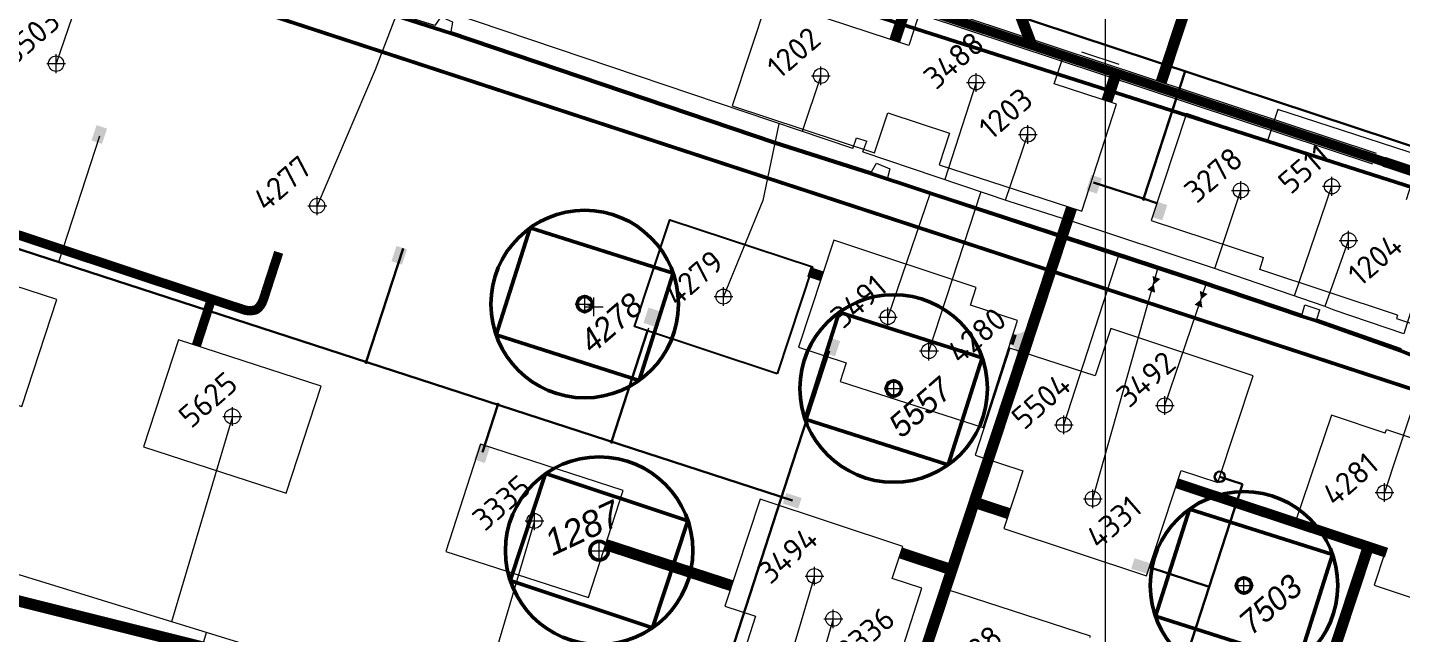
# Model space of a CAD drawing. Header units: millimetres. Extents: x 519 to 9564855, y -810 to 5021775.
# Drawn here: x 9538425 to 9539158, y 4998282 to 4998605 of the extents above; entities that cross this region are included whole.
import ezdxf
from ezdxf.enums import TextEntityAlignment as Align

# ---------------------------------------------------------------- set-up
doc = ezdxf.new("R2010")
doc.units = ezdxf.units.MM
doc.header["$LTSCALE"] = 2
doc.header["$MEASUREMENT"] = 0
doc.header["$PDMODE"] = 2
doc.header["$PDSIZE"] = 5
doc.linetypes.add('1', pattern=[0])
for name, color, linetype in [('164 скв. на 2011 год (измененные)', 121, 'Continuous'), ('Existing roads', 41, 'Continuous'), ('Future Roads', 44, 'Continuous'), ('GRID_PULKOVO', 7, 'Continuous'), ('Injection lines', 164, 'Continuous'), ('OilColl&Flowlines', 3, 'Continuous'), ('ROAD_GROUND', 9, 'Continuous'), ('Stage 9.Frame&Text', 7, 'Continuous'), ('Stage8 wlls text', 7, 'Continuous'), ('Скважины 2019г.', 241, 'Continuous'), ('Скважины на 2013 год.', 21, '1'), ('Скважины на 2021 год', 7, 'Continuous')]:
    doc.layers.add(name, color=color, linetype=linetype)
for name, color, linetype, lineweight in [('200 скв. на 2010 год', 61, 'Continuous', 0), ('WELLS(drilled after 2000y)', 6, 'Continuous', 40), ('Скважины на 2022 год', 60, 'Continuous', 13), ('Скважины на 2026', 222, 'Continuous', 50), ('Скважины на 2026 доп.', 222, 'Continuous', 50), ('ТХ_Проект. НГ', 244, 'g_122_n', 50), ('ТХ_Сущ. НГ', 244, 'g_122_n', 5), ('Электро', 1, 'Continuous', 30), ('Электроснаб', 1, 'Continuous', 18), ('Электроснабжене', 1, 'Continuous', 18)]:
    doc.layers.add(name, color=color, linetype=linetype, lineweight=lineweight)
doc.styles.add('Elect', font='isocpeur.ttf')
doc.styles.add('Line_GUGK', font='')
doc.styles.get("Standard").update_dxf_attribs({"font": 'isocpeur.ttf', "width": 0.5})
doc.styles.get('Line_GUGK').set_extended_font_data('Bm431', italic=True)
doc.linetypes.add('g_122_n', pattern='A,2,-2,3,-0.6,["Н",Line_GUGK,S=2,R=0,X=0,Y=-1],-3,3,-2,8,-2,8,-2,6', length=41.6)

# ---------------------------------------------------------------- blocks, each defined once
blk = doc.blocks.new('92051501$0$WELLPAD')
at = {"flags": 128}
blk.add_lwpolyline([(40, -30), (-40, -30), (-40, 30), (40, 30)], close=True, dxfattribs=at)

msp = doc.modelspace()

# ---------------------------------------------------------------- hatches: boundary and pattern name
at = {"layer": 'Future Roads', "lineweight": 0}
msp.add_hatch(color=256, dxfattribs=at).paths.add_polyline_path([(9538959.60773, 4998447.27926, -0.406846034), (9538950.3117, 4998442.45776), (9538948.4254, 4998436.75695, -0.406846034), (9538953.01095, 4998427.34229)])
at = {"layer": 'Электро', "ltscale": 0.5}
for points in [[(9538989.92088, 4998518.70004), (9538995.54325, 4998516.87398), (9538998.20539, 4998525.07062), (9538992.58301, 4998526.89668)], [(9539033.07168, 4998510.8589), (9539027.43955, 4998512.65467), (9539024.82158, 4998504.44381), (9539030.4537, 4998502.64805)]]:
    msp.add_hatch(color=256, dxfattribs=at).paths.add_polyline_path(points)
at = {"layer": 'Электро'}
for points in [[(9538619.32056, 4998480.86867), (9538624.93279, 4998479.01169), (9538627.64002, 4998487.19354), (9538622.02779, 4998489.05053)], [(9538753.70476, 4998448.00175), (9538759.30691, 4998446.11458), (9538762.05815, 4998454.28174), (9538756.45599, 4998456.16892)], [(9538850.29989, 4998431.95297), (9538855.91212, 4998430.09599), (9538858.61935, 4998438.27784), (9538853.00712, 4998440.13483)], [(9538829.87139, 4998357.2731), (9538828.07563, 4998351.64098), (9538836.28648, 4998349.023), (9538838.08224, 4998354.65512)], [(9539015.63871, 4998322.51034), (9539013.84294, 4998316.87822), (9539022.0538, 4998314.26024), (9539023.84956, 4998319.89236)]]:
    msp.add_hatch(color=256, dxfattribs=at).paths.add_polyline_path(points)
at = {"layer": 'Электро', "ltscale": 25}
msp.add_hatch(color=256, dxfattribs=at).paths.add_polyline_path([(9538663.50749, 4998375.10871), (9538669.12986, 4998373.28265), (9538671.792, 4998381.47929), (9538666.16962, 4998383.30535)])
at = {"layer": 'Электроснаб', "lineweight": 0, "ltscale": 0.5}
for points in [[(9538989.92088, 4998518.70004), (9538995.54325, 4998516.87398), (9538998.20539, 4998525.07062), (9538992.58301, 4998526.89668)], [(9539033.07168, 4998510.8589), (9539027.43955, 4998512.65467), (9539024.82158, 4998504.44381), (9539030.4537, 4998502.64805)]]:
    msp.add_hatch(color=1, dxfattribs=at).paths.add_polyline_path(points)
at = {"layer": 'Электроснаб', "lineweight": 0}
for points in [[(9538619.32056, 4998480.86867), (9538624.93279, 4998479.01169), (9538627.64002, 4998487.19354), (9538622.02779, 4998489.05053)], [(9538753.70476, 4998448.00175), (9538759.30691, 4998446.11458), (9538762.05815, 4998454.28174), (9538756.45599, 4998456.16892)], [(9538850.29989, 4998431.95297), (9538855.91212, 4998430.09599), (9538858.61935, 4998438.27784), (9538853.00712, 4998440.13483)], [(9538829.87139, 4998357.2731), (9538828.07563, 4998351.64098), (9538836.28648, 4998349.023), (9538838.08224, 4998354.65512)], [(9539015.63871, 4998322.51034), (9539013.84294, 4998316.87822), (9539022.0538, 4998314.26024), (9539023.84956, 4998319.89236)]]:
    msp.add_hatch(color=1, dxfattribs=at).paths.add_polyline_path(points)
at = {"layer": 'Электроснаб', "lineweight": 0, "ltscale": 25}
msp.add_hatch(color=1, dxfattribs=at).paths.add_polyline_path([(9538663.50749, 4998375.10871), (9538669.12986, 4998373.28265), (9538671.792, 4998381.47929), (9538666.16962, 4998383.30535)])
at = {"layer": 'Электроснабжене', "lineweight": 0}
for points in [[(9538459.35275, 4998545.24461), (9538464.96498, 4998543.38763), (9538467.67221, 4998551.56949), (9538462.05998, 4998553.42647)], [(9538619.32056, 4998480.86867), (9538624.93279, 4998479.01169), (9538627.64002, 4998487.19354), (9538622.02779, 4998489.05053)], [(9538753.70476, 4998448.00175), (9538759.30691, 4998446.11458), (9538762.05815, 4998454.28174), (9538756.45599, 4998456.16892)], [(9538850.29989, 4998431.95297), (9538855.91212, 4998430.09599), (9538858.61935, 4998438.27784), (9538853.00712, 4998440.13483)], [(9538829.87139, 4998357.2731), (9538828.07563, 4998351.64098), (9538836.28648, 4998349.023), (9538838.08224, 4998354.65512)], [(9539015.63871, 4998322.51034), (9539013.84294, 4998316.87822), (9539022.0538, 4998314.26024), (9539023.84956, 4998319.89236)]]:
    msp.add_hatch(color=1, dxfattribs=at).paths.add_polyline_path(points)
at = {"layer": 'Электроснабжене', "lineweight": 0, "ltscale": 0.5}
for points in [[(9538989.92088, 4998518.70004), (9538995.54325, 4998516.87398), (9538998.20539, 4998525.07062), (9538992.58301, 4998526.89668)], [(9539033.07168, 4998510.8589), (9539027.43955, 4998512.65467), (9539024.82158, 4998504.44381), (9539030.4537, 4998502.64805)]]:
    msp.add_hatch(color=1, dxfattribs=at).paths.add_polyline_path(points)
at = {"layer": 'Электроснабжене', "lineweight": 0, "ltscale": 25}
msp.add_hatch(color=1, dxfattribs=at).paths.add_polyline_path([(9538663.50749, 4998375.10871), (9538669.12986, 4998373.28265), (9538671.792, 4998381.47929), (9538666.16962, 4998383.30535)])

# ---------------------------------------------------------------- linework, layer by layer
at = {"color": 3, "linetype": 'ByBlock', "lineweight": 0, "ltscale": 80}
msp.add_lwpolyline([(9539031.8, 4998404), (9539054.2276, 4998469.64155)], dxfattribs=at)
at = {"layer": '164 скв. на 2011 год (измененные)', "color": 0, "linetype": 'ByBlock', "lineweight": 0}
for points in [[(9538972.71547, 4998575.39258), (9538978.21798, 4998592.02241), (9538902.23745, 4998617.16299), (9538895.17992, 4998595.83353)], [(9538884.02008, 4998559.96647), (9538916.87767, 4998549.09193)], [(9539086.56843, 4998545.10563), (9539086.56843, 4998545.10563), (9539043.43745, 4998559.56299), (9539024.58202, 4998502.5776), (9539084.46219, 4998482.76433)], [(9538928.1418, 4998457.38172), (9538931.21798, 4998466.92241), (9538855.23745, 4998492.06299), (9538836.38202, 4998435.0776), (9538861.92177, 4998426.62696)], [(9539155.90195, 4998452.15118), (9539155.28202, 4998450.2776), (9539224.10671, 4998427.50297)], [(9539040.54429, 4998369.29525), (9539060.06255, 4998362.83702), (9539078.91798, 4998419.82241), (9539002.93745, 4998444.96299), (9538994.7219, 4998419.6781)], [(9538886.32866, 4998311.62799), (9538892.01798, 4998328.82241), (9538816.03745, 4998353.96299), (9538797.18202, 4998296.9776), (9538813.42476, 4998291.60573)]]:
    msp.add_lwpolyline(points, dxfattribs=at)
for centre in [(9538931.1, 4998576.2), (9539072.3, 4998518.6), (9538884.1, 4998451.1), (9539031.8, 4998404), (9538844.9, 4998313)]:
    msp.add_circle(centre, 4, dxfattribs=at)
for p in [(9538931.1, 4998576.2), (9539072.3, 4998518.6), (9538884.1, 4998451.1), (9539031.8, 4998404), (9538844.9, 4998313)]:
    msp.add_point(p, dxfattribs=at)
at = {"layer": '200 скв. на 2010 год', "color": 0, "linetype": 'ByBlock', "lineweight": 0}
msp.add_lwpolyline([(9539149.2802, 4998389.17662), (9539149.93745, 4998391.16299), (9539225.2759, 4998366.1015), (9539218.7456, 4998346.36547)], dxfattribs=at)
at = {"layer": 'Existing roads', "lineweight": 0}
msp.add_line((9538987.26433, 4998592.54338), (9539007.20356, 4998585.94585), dxfattribs=at)
at = {"layer": 'Existing roads', "linetype": 'ByBlock', "lineweight": 0, "const_width": 6, "flags": 128}
for points in [[(9538881.04059, 4998805.99712), (9538960.82647, 4998595.94366)], [(9539029.92386, 4998576.54522), (9539067.57049, 4998690.32186)], [(9538893.30819, 4998615.11473), (9538887.74231, 4998598.2945)], [(9539005.82392, 4998581.15084), (9539000.83886, 4998566.08486)], [(9538981.99053, 4998509.12096), (9538868.95323, 4998167.49661)], [(9538948.62699, 4998346.27129), (9538930.13147, 4998352.39112)], [(9538800.7843, 4998307.86449), (9538733.55393, 4998329.76649)], [(9538918.04845, 4998316.36471), (9538890.87137, 4998325.35711)]]:
    msp.add_lwpolyline(points, dxfattribs=at)
at = {"layer": 'Existing roads', "lineweight": 0, "const_width": 5}
msp.add_lwpolyline([(9538118.59605, 4998421.46436), (9538168.06213, 4998569.81602, -0.223292064), (9538173.30212, 4998575.31571, -0.187242698), (9538177.05759, 4998575.31571), (9538238.60759, 4998555.15593), (9538540.45232, 4998455.03592, 0.142590912), (9538546.38359, 4998454.81635, 0.125501247), (9538548.02941, 4998455.70686, 0.122631758), (9538550.87536, 4998460.04042, 0.009857934), (9538552.60797, 4998465.31595), (9538559.20229, 4998485.60325)], format="xyb", dxfattribs=at)
at = {"layer": 'Existing roads', "lineweight": 0, "flags": 128}
for points, const_width in [([(9539143.4794, 4998535.60314), (9539148.60604, 4998533.90683)], 5), ([(9539148.60604, 4998533.90683), (9540167.94326, 4998196.62661)], 5.4), ([(9539038.27992, 4998362.45183), (9539150.00932, 4998325.48014)], 5.4)]:
    msp.add_lwpolyline(points, dxfattribs=dict(at, const_width=const_width))
at = {"layer": 'Existing roads', "lineweight": 0, "const_width": 5}
msp.add_lwpolyline([(9538523.35901, 4998460.70566), (9538515.29405, 4998435.88426)], dxfattribs=at)
at = {"layer": 'Existing roads', "linetype": 'ByBlock', "lineweight": 0, "ltscale": 80, "const_width": 6}
msp.add_lwpolyline([(9539111.85872, 4998242.6298), (9539140.33368, 4998328.68185)], dxfattribs=at)
at = {"layer": 'Existing roads', "linetype": 'ByBlock', "lineweight": 0, "const_width": 6, "flags": 128}
msp.add_lwpolyline([(9538814.77081, 4998183.77422, 0.128023074), (9538735.99224, 4998172.42282, -0.351002658), (9538662.32502, 4998192.78339, 0.341592536), (9538605.24258, 4998253.48096), (9538366.14999, 4998313.31333)], format="xyb", dxfattribs=at)
at = {"layer": 'Future Roads', "lineweight": 0, "const_width": 5.4, "elevation": 0.00005}
for points in [[(9538841.89575, 4998475.19951), (9538848.77037, 4998472.92467)], [(9538950.41689, 4998439.28944), (9538951.94446, 4998438.78396)]]:
    msp.add_lwpolyline(points, dxfattribs=at)
at = {"layer": 'GRID_PULKOVO', "lineweight": 0}
msp.add_line((9539000, 5010000), (9539000, 4992000), dxfattribs=at)
at = {"layer": 'Injection lines', "lineweight": 0, "const_width": 2}
msp.add_lwpolyline([(9539462.79, 4998314.73), (9538003.15109, 4998792.58581)], dxfattribs=at)
at = {"layer": 'OilColl&Flowlines', "lineweight": 0}
msp.add_line((9538993.4, 4998354.2), (9539028.36493, 4998478.14796, -21.5195), dxfattribs=at)
at = {"layer": 'OilColl&Flowlines', "linetype": 'ByBlock', "lineweight": 0}
msp.add_line((9538943.68448, 4998153.04058), (9538121.14656, 4998405.65024), dxfattribs=at)
at = {"layer": 'OilColl&Flowlines', "color": 3, "linetype": 'ByBlock', "lineweight": 0, "ltscale": 5}
msp.add_line((9538844.9, 4998313), (9538811.91683, 4998201.43336), dxfattribs=at)
at = {"layer": 'OilColl&Flowlines', "lineweight": 0}
for points in [[(9539026.64719, 4998464.06857), (9539022.42329, 4998465.67734), (9539025.92847, 4998468.53096)], [(9539029.43365, 4998471.38458), (9539025.92847, 4998468.53096), (9539025.20975, 4998472.99335)], [(9539051.85597, 4998456.08653), (9539047.63207, 4998457.6953), (9539051.13726, 4998460.54892)], [(9539054.64244, 4998463.40254), (9539051.13726, 4998460.54892), (9539050.41854, 4998465.01131)]]:
    msp.add_solid(points, dxfattribs=at)
at = {"layer": 'ROAD_GROUND', "color": 8, "lineweight": 0, "const_width": 5}
msp.add_lwpolyline([(9535200.39148, 4999770.59044), (9535654.4447, 4999622.8796), (9535702.14679, 4999615.17926), (9535756.46987, 4999597.40633), (9536146.05351, 4999472.41159), (9536838.69867, 4999252.09722), (9536945.55393, 4999213.74917), (9537005.97796, 4999201.14415), (9537144.17183, 4999148.99552), (9537222.40936, 4999107.68132), (9537310.97232, 4999086.06124), (9537409.31387, 4999087.76023), (9537579.61041, 4999053.05906), (9539143.4794, 4998535.60314)], dxfattribs=at)
at = {"layer": 'ROAD_GROUND', "color": 253, "lineweight": 0}
for points in [[(9535204.88231, 4999766.11051), (9535653.737, 4999619.955), (9535701.437, 4999612.255), (9535755.537, 4999594.555), (9536145.137, 4999469.555), (9536837.737, 4999249.255), (9536944.737, 4999210.855), (9537005.137, 4999198.255), (9537142.937, 4999146.255), (9537221.337, 4999104.855), (9537310.637, 4999083.055), (9537409.037, 4999084.755), (9537578.837, 4999050.155), (9539142.537, 4998532.755)], [(9535206.74002, 4999771.81568), (9535655.1524, 4999625.80419), (9535702.85658, 4999618.10352), (9535757.38638, 4999600.2629), (9536146.96285, 4999475.27045), (9536839.66034, 4999254.93944), (9536946.37086, 4999216.64333), (9537006.81892, 4999204.0333), (9537145.40667, 4999151.73604), (9537223.48172, 4999110.50763), (9537311.30764, 4999089.06749), (9537409.59075, 4999090.76547), (9537580.38382, 4999055.96311), (9539144.42179, 4998538.45128)]]:
    msp.add_lwpolyline(points, dxfattribs=at)
at = {"layer": 'Stage 9.Frame&Text', "color": 0, "linetype": 'ByBlock', "lineweight": 0}
msp.add_circle((9538796.4, 4998462), 4, dxfattribs=at)
msp.add_point((9538796.4, 4998462), dxfattribs=at)
at = {"layer": 'Stage8 wlls text', "color": 0, "linetype": 'ByBlock', "lineweight": 0}
msp.add_lwpolyline([(9539149.25952, 4998325.84072), (9539143.38202, 4998308.0776), (9539219.36254, 4998282.93702), (9539238.21798, 4998339.92241), (9539218.7456, 4998346.36547)], dxfattribs=at)
at = {"layer": 'WELLS(drilled after 2000y)', "color": 0, "lineweight": 0}
msp.add_line((9539082.38202, 4998476.4776), (9539084.46219, 4998482.76433), dxfattribs=at)
at = {"layer": 'WELLS(drilled after 2000y)', "color": 0, "linetype": 'ByBlock', "lineweight": 0}
msp.add_line((9539155.90195, 4998452.15118), (9539082.38202, 4998476.4776), dxfattribs=at)
for points in [[(9538895.17992, 4998595.83353), (9538819.83745, 4998620.76299), (9538800.98202, 4998563.7776), (9538876.96254, 4998538.63702), (9538884.02008, 4998559.96647)], [(9538956.01825, 4998369.16594), (9538945.98202, 4998338.2776), (9539021.96254, 4998313.13702), (9539040.54429, 4998369.29525)]]:
    msp.add_lwpolyline(points, dxfattribs=at)
for centre in [(9538848.4, 4998579.7), (9538579.8, 4998510.4), (9539129.8, 4998492), (9538993.4, 4998354.2)]:
    msp.add_circle(centre, 4, dxfattribs=at)
for p in [(9538848.4, 4998579.7), (9539129.8, 4998492), (9538993.4, 4998354.2)]:
    msp.add_point(p, dxfattribs=at)
at = {"layer": 'WELLS(drilled after 2000y)', "color": 0, "linetype": 'ByBlock', "lineweight": 0, "ltscale": 80}
msp.add_point((9538579.8, 4998510.4), dxfattribs=at)
at = {"layer": 'Скважины 2019г.', "color": 0, "linetype": 'ByBlock', "lineweight": 0}
msp.add_lwpolyline([(9539149.2802, 4998389.17662), (9539120.72804, 4998398.8395), (9539101.49393, 4998342.00598), (9539149.25952, 4998325.84072)], dxfattribs=at)
msp.add_circle((9539149, 4998357.6), 4, dxfattribs=at)
msp.add_point((9539149, 4998357.6), dxfattribs=at)
at = {"layer": 'Скважины на 2013 год.', "color": 3, "linetype": 'ByBlock', "lineweight": 0, "ltscale": 5}
for p, q in [((9538695.6, 4998342.4), (9538666.62386, 4998244.38726)), ((9538855, 4998290.2), (9538827.40377, 4998196.85486))]:
    msp.add_line(p, q, dxfattribs=at)
at = {"layer": 'Скважины на 2013 год.', "color": 0, "linetype": 'ByBlock', "lineweight": 0}
for points in [[(9538916.87767, 4998549.09193), (9538911.40309, 4998532.18266), (9538987.51178, 4998507.53582), (9539005.99691, 4998564.61734), (9538972.71547, 4998575.39258)], [(9538861.92177, 4998426.62696), (9538858.72384, 4998416.72228), (9538934.86394, 4998392.17264), (9538953.27616, 4998449.27772), (9538928.1418, 4998457.38172)], [(9538813.42476, 4998291.60573), (9538807.72772, 4998273.91099), (9538883.87369, 4998249.37954), (9538902.27228, 4998306.48901), (9538886.32866, 4998311.62799)]]:
    msp.add_lwpolyline(points, dxfattribs=at)
msp.add_lwpolyline([(9538648.30309, 4998326.18266), (9538724.41178, 4998301.53582), (9538742.89691, 4998358.61734), (9538666.78822, 4998383.26418)], close=True, dxfattribs=at)
for centre in [(9538958.7, 4998548.4), (9538906, 4998433), (9538695.6, 4998342.4), (9538855, 4998290.2)]:
    msp.add_circle(centre, 4, dxfattribs=at)
for p in [(9538958.7, 4998548.4), (9538906, 4998433), (9538695.6, 4998342.4), (9538855, 4998290.2)]:
    msp.add_point(p, dxfattribs=at)
at = {"layer": 'Скважины на 2021 год', "color": 3, "linetype": 'ByBlock', "lineweight": 0, "ltscale": 50}
for p, q in [((9538534.5, 4998398.1), (9538502.09842, 4998288.6561)), ((9538508.4, 4998241.2), (9538520.69325, 4998282.94544))]:
    msp.add_line(p, q, dxfattribs=at)
at = {"layer": 'Скважины на 2021 год', "lineweight": 0}
for points in [[(9538346.18723, 4998428.12898), (9538422.27175, 4998403.40762), (9538440.81277, 4998460.47102), (9538364.72825, 4998485.19238)], [(9538487.18723, 4998381.92898), (9538563.27175, 4998357.20762), (9538581.81277, 4998414.27102), (9538505.72825, 4998438.99238)]]:
    msp.add_lwpolyline(points, close=True, dxfattribs=at)
for centre in [(9538440.5, 4998586.2), (9538534.5, 4998398.1)]:
    msp.add_circle(centre, 4.1, dxfattribs=at)
at = {"layer": 'Скважины на 2021 год', "lineweight": 0, "ltscale": 50}
msp.add_point((9538440.5, 4998586.2), dxfattribs=at)
at = {"layer": 'Скважины на 2021 год', "lineweight": 0}
msp.add_point((9538534.5, 4998398.1), dxfattribs=at)
at = {"layer": 'Скважины на 2022 год', "color": 0, "linetype": 'ByBlock', "lineweight": 0}
for points in [[(9539160.65308, 4998513.70467), (9539168.21277, 4998536.97102), (9539092.12825, 4998561.69238), (9539086.56843, 4998545.10563)], [(9538994.7219, 4998419.6781), (9538949.12825, 4998434.49238), (9538930.58723, 4998377.42898), (9538956.01825, 4998369.16594)], [(9538991.85309, 4998280.17181), (9538992.11277, 4998280.97102), (9538916.02825, 4998305.69238), (9538897.48723, 4998248.62898), (9538926.67036, 4998239.14681)]]:
    msp.add_lwpolyline(points, dxfattribs=at)
for centre in [(9539120.9, 4998520.8), (9538977.9, 4998393.6)]:
    msp.add_circle(centre, 4, dxfattribs=at)
for p in [(9539120.9, 4998520.8), (9538977.9, 4998393.6)]:
    msp.add_point(p, dxfattribs=at)
at = {"layer": 'Скважины на 2026'}
msp.add_line((9536427.64777, 4999394.69832), (9542059.39265, 4997594.73601), dxfattribs=at)
at = {"layer": 'Скважины на 2026', "lineweight": 0}
msp.add_line((9538727.2, 4998456.6), (9538722.4, 4998458.01), dxfattribs=at)
at = {"layer": 'Скважины на 2026', "linetype": 'ByBlock', "ltscale": 50}
for points in [[(9538675.17913, 4998441.57257), (9538751.40178, 4998417.28044), (9538769.62087, 4998474.44743), (9538693.39822, 4998498.73956)], [(9538839.97913, 4998396.56257), (9538916.20178, 4998372.27044), (9538934.42087, 4998429.43743), (9538858.19822, 4998453.72956)], [(9539026.77913, 4998291.56257), (9539103.00178, 4998267.27044), (9539121.22087, 4998324.43743), (9539044.99822, 4998348.72956)]]:
    msp.add_lwpolyline(points, close=True, dxfattribs=at)
for centre in [(9538722.4, 4998458.01), (9538887.2, 4998413), (9539074, 4998308)]:
    msp.add_circle(centre, 50, dxfattribs=at)
at = {"layer": 'Скважины на 2026', "linetype": 'ByBlock'}
for centre in [(9538722.4, 4998458.01), (9538887.2, 4998413), (9539074, 4998308)]:
    msp.add_circle(centre, 4, dxfattribs=at)
at = {"layer": 'Скважины на 2026', "linetype": 'ByBlock', "lineweight": 0}
for p in [(9538722.4, 4998458.01), (9538727.2, 4998456.6), (9538887.2, 4998413), (9539074, 4998308)]:
    msp.add_point(p, dxfattribs=at)
at = {"layer": 'Скважины на 2026 доп.'}
msp.add_lwpolyline([(9538701.5763, 4998367.638), (9538682.61594, 4998310.71257), (9538758.51652, 4998285.43209), (9538777.47688, 4998342.35752)], close=True, dxfattribs=at)
for radius in [50, 4.96016]:
    msp.add_circle((9538730.1, 4998326.5), radius, dxfattribs=at)
at = {"layer": 'Скважины на 2026 доп.', "lineweight": 0}
msp.add_point((9538730.1, 4998326.5), dxfattribs=at)
at = {"layer": 'ТХ_Проект. НГ', "color": 3, "linetype": 'ByBlock', "ltscale": 0.3}
for p, q in [((9538466.19779, 4998661.68693, -22.4853), (9538650.9063, 4998602.44117, -21.8667)), ((9538650.9063, 4998602.44117, -21.8667), (9538823.6505, 4998543.90737, -21.8667)), ((9538823.6505, 4998543.90737, -21.8667), (9538875.0787, 4998527.58587, -21.8667)), ((9538875.0787, 4998527.58587, -21.8667), (9538978.5636, 4998493.41737, -21.8667))]:
    msp.add_line(p, q, dxfattribs=at)
at = {"layer": 'ТХ_Проект. НГ', "color": 3, "linetype": 'ByBlock', "lineweight": 0, "ltscale": 5}
msp.add_line((9539100.90911, 4998462.43908, -21.7634), (9539120.9, 4998520.8), dxfattribs=at)
at = {"layer": 'ТХ_Проект. НГ', "color": 3, "linetype": 'ByBlock', "lineweight": 0, "ltscale": 0.3}
msp.add_line((9538977.9, 4998393.6), (9539007.28001, 4998484.00595, -3.40962), dxfattribs=at)
at = {"layer": 'ТХ_Проект. НГ', "color": 3, "linetype": 'ByBlock', "ltscale": 0.3, "elevation": -22.5195}
for points in [[(9539104.7502, 4998451.57997), (9539050.5119, 4998469.83727), (9538978.5636, 4998493.41737)], [(9539157.7418, 4998433.16887), (9539112.6334, 4998449.00937), (9539104.7502, 4998451.57997)], [(9539157.7418, 4998433.16887), (9539172.7597, 4998427.01767), (9539277.8477, 4998391.30657), (9539306.7521, 4998381.67441)]]:
    msp.add_lwpolyline(points, dxfattribs=at)
at = {"layer": 'ТХ_Сущ. НГ', "color": 3, "linetype": 'ByBlock', "lineweight": 13, "ltscale": 0.3}
for points, elevation in [([(9538651.2123, 4998603.3932), (9538652.1132, 4998608.2325), (9538645.6288, 4998611.1904), (9538642.4465, 4998606.5193), (9538587.5045, 4998623.824), (9538466.4847, 4998662.6454), (9538466.0403, 4998661.1608), (9538440.5, 4998586.2)], -21.8667), ([(9538625.6649, 4998621.9242), (9538610.6825, 4998582.9208), (9538579.8, 4998510.4)], -21.9473), ([(9538865.3408, 4998541.0067), (9538650.5446, 4998613.4413)], -22.5076), ([(9538651.2123, 4998603.3932), (9538823.9565, 4998544.8594), (9538875.3847, 4998528.5379), (9538877.943, 4998533.0683), (9538885.1493, 4998530.118), (9538883.8058, 4998525.4073), (9538978.8696, 4998494.3694)], -21.8667), ([(9538848.4, 4998579.7), (9538838.41381, 4998550.08715)], -22.9361), ([(9538931.1, 4998576.2), (9538914.45543, 4998524.44574)], -22.2825), ([(9538826.0246, 4998554.1992), (9538817.34104, 4998513.15031), (9538796.4, 4998462)], -22.7297), ([(9538946.85202, 4998513.46016), (9538958.7, 4998548.4)], -1.4848), ([(9538865.3408, 4998541.0067), (9538867.3417, 4998546.6198)], -22.5076), ([(9538867.3417, 4998546.6198), (9538872.7863, 4998544.8672)], -22.3167), ([(9538870.7854, 4998539.2541), (9538872.7863, 4998544.8672)], -22.6987), ([(9538870.7854, 4998539.2541), (9538948.6219, 4998512.86)], -22.6987), ([(9538906.5814, 4998517.18435), (9538906.5814, 4998517.18435), (9538884.1, 4998451.1)], -23.0378), ([(9538933.69653, 4998517.92114), (9538933.69653, 4998517.92114), (9538906, 4998433)], -23.4209), ([(9538948.6219, 4998512.86), (9538980.9992, 4998502.6194)], -23.4209), ([(9539191.6409, 4998512.2948), (9539181.953, 4998515.2781), (9539159.2728, 4998442.1931), (9539122.0355, 4998454.7052), (9539116.8357, 4998456.9836), (9539057.6839, 4998477.2454), (9538980.9992, 4998502.6194)], -22.7634), ([(9539058.52859, 4998476.9659), (9539072.3, 4998518.6)], 1), ([(9539105.0562, 4998452.532), (9539050.8179, 4998470.7893), (9538978.8696, 4998494.3694)], -22.5195), ([(9539105.0562, 4998452.532), (9539106.4945, 4998457.5874)], -22.5584), ([(9539106.4945, 4998457.5874), (9539114.3777, 4998455.0168)], -22.5584), ([(9539112.9394, 4998449.9614), (9539114.3777, 4998455.0168)], -22.7169), ([(9539158.0478, 4998434.1209), (9539112.9394, 4998449.9614), (9539113.08508, 4998450.47343)], -22.5195), ([(9539173.0657, 4998427.9697), (9539162.2912, 4998397.9563), (9539149, 4998357.6)], -22.9065)]:
    msp.add_lwpolyline(points, dxfattribs=dict(at, elevation=elevation))
at = {"layer": 'ТХ_Сущ. НГ', "color": 3, "linetype": 'ByBlock', "lineweight": 0, "ltscale": 0.3, "elevation": -22.7634}
msp.add_lwpolyline([(9539117.26969, 4998456.83494), (9539129.8, 4998492)], dxfattribs=at)
at = {"layer": 'Электро', "ltscale": 0.5}
for p, q in [((9538459.6764, 4998775.15445, 0), (9539676.42411, 4998372.28521, 0)), ((9539042.57648, 4998582.15429, 0), (9539020.47437, 4998514.13098, 0)), ((9539042.57648, 4998582.15429, 0), (9539023.61783, 4998523.80556, 0)), ((9538993.67891, 4998522.83736), (9539020.18859, 4998514.22384, 0)), ((9538833.1136, 4998372.60285, 0), (9538852.75236, 4998433.04476, 0)), ((9539073.18069, 4998361.97109, 0), (9539061.09832, 4998365.96893)), ((9539055.40593, 4998307.26602, 0), (9539073.18069, 4998361.97109, 0)), ((9539055.40593, 4998307.26602, 0), (9539023.51134, 4998317.81937)), ((9539017.19899, 4998189.67715, 0), (9539055.40593, 4998307.26602, 0))]:
    msp.add_line(p, q, dxfattribs=at)
at = {"layer": 'Электро', "ltscale": 25}
for p, q in [((9538833.16275, 4998353.28847, 0), (9538314.52421, 4998521.80252)), ((9539020.18859, 4998514.22384), (9539027.54947, 4998511.83214)), ((9538625.51801, 4998487.64274), (9538605.86006, 4998427.14177)), ((9538755.90996, 4998443.69694, 0.00005), (9538736.72371, 4998384.62159)), ((9538667.84517, 4998379.12417, 0), (9538676.03851, 4998404.34068, 0))]:
    msp.add_line(p, q, dxfattribs=at)
at = {"layer": 'Электро'}
msp.add_line((9538833.1136, 4998372.60285, 0), (9538624.40547, 4997730.89147), dxfattribs=at)
at = {"layer": 'Электро', "ltscale": 0.5}
msp.add_circle((9539061.09832, 4998365.96893), 2.74765, dxfattribs=at)
at = {"layer": 'Электро'}
for centre, start, end in [((9539020.47437, 4998514.13098), 162, 342), ((9539020.47437, 4998514.13098), 342, 162), ((9538605.86006, 4998427.14177), 162, 342), ((9538605.86006, 4998427.14177), 342, 162), ((9538676.03844, 4998404.34046, 0), 162.00000005, 342.00000005), ((9538676.03844, 4998404.34046, 0), 342.00000005, 162.00000005), ((9538736.72371, 4998384.62159), 162.00000005, 342.00000005), ((9538736.72371, 4998384.62159), 342.00000005, 162.00000005), ((9538827.42793, 4998355.12124, 0), 162, 342), ((9538827.42793, 4998355.12124, 0), 342, 162)]:
    msp.add_arc(centre, 0.5, start, end, dxfattribs=at)
at = {"layer": 'Электроснаб', "color": 1, "lineweight": 0, "ltscale": 0.5}
for p, q in [((9538450.18307, 4998778.29768, 0), (9539676.42411, 4998372.28521, 0)), ((9539042.57648, 4998582.15429, 0), (9539020.47437, 4998514.13098, 0)), ((9539042.57648, 4998582.15429, 0), (9539023.61783, 4998523.80556, 0)), ((9538993.67891, 4998522.83736), (9539020.18859, 4998514.22384, 0)), ((9538833.1136, 4998372.60285, 0), (9538852.75236, 4998433.04476, 0)), ((9539073.18069, 4998361.97109, 0), (9539061.09832, 4998365.96893)), ((9539055.40593, 4998307.26602, 0), (9539073.18069, 4998361.97109, 0)), ((9539055.40593, 4998307.26602, 0), (9539023.51134, 4998317.81937)), ((9539017.19899, 4998189.67715, 0), (9539055.40593, 4998307.26602, 0))]:
    msp.add_line(p, q, dxfattribs=at)
at = {"layer": 'Электроснаб', "color": 1, "lineweight": 0, "ltscale": 25}
for p, q in [((9538833.16275, 4998353.28847, 0), (9538314.52421, 4998521.80252)), ((9539020.18859, 4998514.22384), (9539027.54947, 4998511.83214)), ((9538625.51801, 4998487.64274), (9538605.86006, 4998427.14177)), ((9538756.38167, 4998445.12256), (9538736.72371, 4998384.62159)), ((9538667.84517, 4998379.12417, 0), (9538676.03851, 4998404.34068, 0))]:
    msp.add_line(p, q, dxfattribs=at)
at = {"layer": 'Электроснаб', "color": 1, "lineweight": 0}
msp.add_line((9538833.1136, 4998372.60285, 0), (9538624.40547, 4997730.89147), dxfattribs=at)
at = {"layer": 'Электроснаб', "color": 1, "lineweight": 0, "ltscale": 0.5}
msp.add_circle((9539061.09832, 4998365.96893), 2.74765, dxfattribs=at)
at = {"layer": 'Электроснаб', "color": 1, "lineweight": 0}
for centre, start, end in [((9539020.47437, 4998514.13098), 162, 342), ((9539020.47437, 4998514.13098), 342, 162), ((9538605.86006, 4998427.14177), 162, 342), ((9538605.86006, 4998427.14177), 342, 162), ((9538676.03844, 4998404.34046, 0), 162.00000005, 342.00000005), ((9538676.03844, 4998404.34046, 0), 342.00000005, 162.00000005), ((9538736.72371, 4998384.62159), 162.00000005, 342.00000005), ((9538736.72371, 4998384.62159), 342.00000005, 162.00000005), ((9538827.42793, 4998355.12124, 0), 162, 342), ((9538827.42793, 4998355.12124, 0), 342, 162)]:
    msp.add_arc(centre, 0.5, start, end, dxfattribs=at)
at = {"layer": 'Электроснабжене', "color": 1, "lineweight": 0, "ltscale": 0.5}
for p, q in [((9538450.18307, 4998778.29768, 0), (9539676.42411, 4998372.28521, 0)), ((9539042.57648, 4998582.15429, 0), (9539020.47437, 4998514.13098, 0)), ((9539042.57648, 4998582.15429, 0), (9539023.61783, 4998523.80556, 0)), ((9538993.67891, 4998522.83736), (9539020.18859, 4998514.22384, 0)), ((9538833.1136, 4998372.60285, 0), (9538852.75236, 4998433.04476, 0)), ((9539073.18069, 4998361.97109, 0), (9539061.09832, 4998365.96893)), ((9539055.40593, 4998307.26602, 0), (9539073.18069, 4998361.97109, 0)), ((9539055.40593, 4998307.26602, 0), (9539023.51134, 4998317.81937)), ((9539017.19899, 4998189.67715, 0), (9539055.40593, 4998307.26602, 0))]:
    msp.add_line(p, q, dxfattribs=at)
at = {"layer": 'Электроснабжене', "color": 1, "lineweight": 0, "ltscale": 25}
for p, q in [((9538463.62911, 4998547.53909), (9538441.82742, 4998480.43965, 0)), ((9538833.16275, 4998353.28847, 0), (9538314.52421, 4998521.80252)), ((9539020.18859, 4998514.22384), (9539027.54947, 4998511.83214)), ((9538625.51801, 4998487.64274), (9538605.86006, 4998427.14177)), ((9538756.38167, 4998445.12256), (9538736.72371, 4998384.62159)), ((9538667.84517, 4998379.12417, 0), (9538676.03851, 4998404.34068, 0))]:
    msp.add_line(p, q, dxfattribs=at)
at = {"layer": 'Электроснабжене', "color": 1, "lineweight": 0, "ltscale": 0.5}
msp.add_circle((9539061.09832, 4998365.96893), 2.74765, dxfattribs=at)
at = {"layer": 'Электроснабжене', "color": 1, "lineweight": 0}
for centre, start, end in [((9539020.47437, 4998514.13098), 162, 342), ((9539020.47437, 4998514.13098), 342, 162), ((9538605.86006, 4998427.14177), 162, 342), ((9538605.86006, 4998427.14177), 342, 162), ((9538676.03844, 4998404.34046, 0), 162.00000005, 342.00000005), ((9538676.03844, 4998404.34046, 0), 342.00000005, 162.00000005), ((9538736.72371, 4998384.62159), 162.00000005, 342.00000005), ((9538736.72371, 4998384.62159), 342.00000005, 162.00000005), ((9538827.42793, 4998355.12124, 0), 162, 342), ((9538827.42793, 4998355.12124, 0), 342, 162)]:
    msp.add_arc(centre, 0.5, start, end, dxfattribs=at)

# ---------------------------------------------------------------- block references
at = {"layer": 'Stage 9.Frame&Text', "color": 0, "linetype": 'ByBlock', "lineweight": 0, "xscale": 1.000397499139614, "yscale": 1.000397499139614, "zscale": 1.000397499139614, "rotation": 341.6915560444714}
msp.add_blockref('92051501$0$WELLPAD', (9538796.41016, 4998461.90831, 0.00005), dxfattribs=at)

# ---------------------------------------------------------------- texts
at = {"layer": '164 скв. на 2011 год (измененные)', "color": 0, "linetype": 'ByBlock', "lineweight": 0, "style": 'Elect'}
for s, p in [('3488', (9538909.7825, 4998571.77409)), ('3278', (9539048.75944, 4998511.16934)), ('3491', (9538860.14114, 4998444.26447)), ('3492', (9539012.71537, 4998402.11661)), ('3494', (9538821.33888, 4998308.06209))]:
    msp.add_text(s, height=12, rotation=41, dxfattribs=at).set_placement(p)
at = {"layer": 'Stage 9.Frame&Text', "color": 0, "linetype": 'ByBlock', "lineweight": 0, "style": 'Elect'}
msp.add_text('4279', height=12, rotation=41, dxfattribs=at).set_placement((9538771.63704, 4998456.06518))
at = {"layer": 'WELLS(drilled after 2000y)', "color": 0, "linetype": 'ByBlock', "lineweight": 0, "style": 'Elect'}
for s, p in [('1202', (9538826.2968, 4998577.4986)), ('4277', (9538552.26718, 4998506.76875)), ('1204', (9539136.07611, 4998466.85406)), (' 4331', (9538990.66229, 4998321.73322))]:
    msp.add_text(s, height=12, rotation=41, dxfattribs=at).set_placement(p)
at = {"layer": 'Скважины 2019г.', "color": 0, "linetype": 'ByBlock', "lineweight": 0, "style": 'Elect'}
msp.add_text('4281', height=12, rotation=41, dxfattribs=at).set_placement((9539122.39514, 4998349.49492))
at = {"layer": 'Скважины на 2013 год.', "color": 0, "linetype": 'ByBlock', "lineweight": 0, "style": 'Elect'}
for s, p in [('1203', (9538939.25327, 4998544.97574)), ('4280', (9538922.3869, 4998425.42185)), ('3335', (9538669.14338, 4998336.37638)), ('3336', (9538863.29038, 4998266.11237))]:
    msp.add_text(s, height=12, rotation=41, dxfattribs=at).set_placement(p)
at = {"layer": 'Скважины на 2021 год', "lineweight": 0, "style": 'Elect'}
msp.add_text('5503', height=12, rotation=41, dxfattribs=at).set_placement((9538418.0296, 4998584.59987))
at = {"layer": 'Скважины на 2021 год', "lineweight": 0}
msp.add_text('5625', height=12, rotation=41, dxfattribs=at).set_placement((9538514.83606, 4998388.49784), align=Align.BOTTOM_LEFT)
at = {"layer": 'Скважины на 2022 год', "color": 0, "linetype": 'ByBlock', "lineweight": 0, "style": 'Elect'}
for s, p in [('5511', (9539098.85749, 4998515.95237)), ('5504', (9538956.71085, 4998390.39372)), ('1288', (9538922.02415, 4998257.41659))]:
    msp.add_text(s, height=12, rotation=41, dxfattribs=at).set_placement(p)
at = {"layer": 'Скважины на 2026', "linetype": 'ByBlock', "style": 'Line_GUGK'}
for s, p in [('4278', (9538726.55466, 4998431.06423)), ('5557', (9538891.35466, 4998386.05423)), ('7503', (9539078.15466, 4998281.05423))]:
    msp.add_text(s, height=12.5, rotation=41, dxfattribs=at).set_placement(p)
at = {"layer": 'Скважины на 2026 доп.', "lineweight": 50, "insert": (9538699.39776, 4998336.26186), "char_height": 14, "attachment_point": 1, "rotation": 25, "style": 'Line_GUGK'}
msp.add_mtext_dynamic_manual_height_columns('1287', width=1.0913195, gutter_width=5, heights=[0], dxfattribs=at)

doc.saveas('drawing.dxf')
